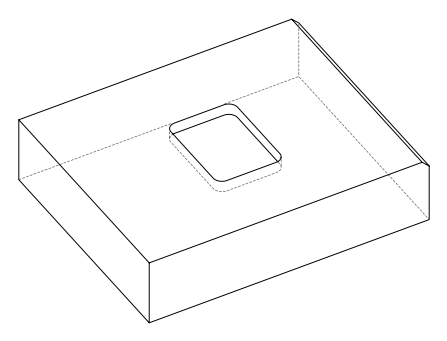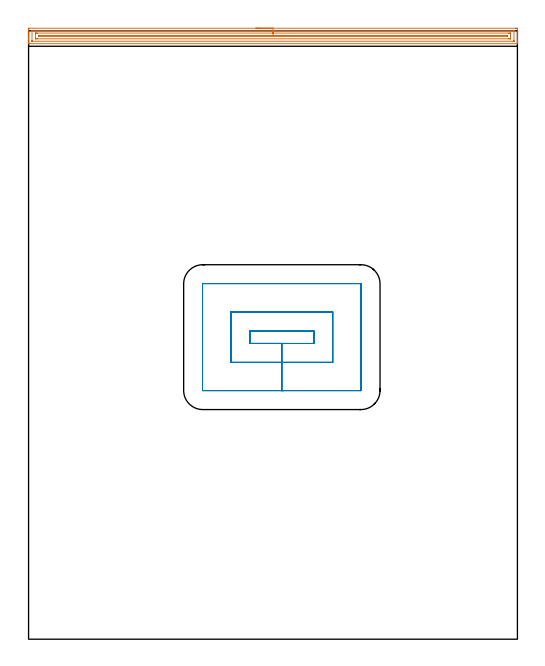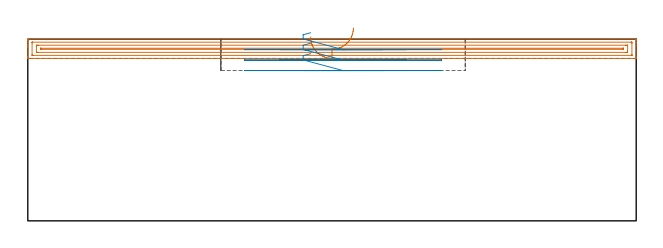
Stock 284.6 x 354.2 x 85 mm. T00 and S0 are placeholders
(PLAN: 2 operations, 1 tool changes, 13.3 min)
(1 AREA_MILL | FG_CHAMFER_SURFACE | UGT0205_001 | 9.28 min | 11533 mm3)
(2 MILL_RECTANGULAR_POCKET | POCKET_RECTANGULAR_STRAIGHT | UGT0201_105 | Follow Part, ap 5.5, ae 75% | 4 min | 140130 mm3)
(TOOL UGT0205_001 | Chamfer Mill 20 x 3 x 45 deg. | D20 FL50 Z2)
(TOOL UGT0201_105 | End Mill 22 mm | D22 FL25 Z2)
(OP 1 AREA_MILL)
G17 G21 G94 G90
T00 M6
G54
G17 G0 G90 X132.3 Y355.7 S1061 M3
G43 Z95. H0
Z86.
G94 G1 X132.338 Z85.128 F250.
X132.452 Z84.263
X132.641 Z83.412
X132.903 Z82.58
X133.237 Z81.774
X133.64 Z81.
X134.108 Z80.264
X134.64 Z79.572
X135.229 Z78.929
X135.872 Z78.339
X136.564 Z77.808
X137.3 Z77.34
X138.074 Z76.937
X138.88 Z76.603
X139.712 Z76.341
X140.563 Z76.152
X141.428 Z76.038
X142.3 Z76.
X283.457
X283.975 Y355.699 Z76.001
X284.488 Y355.695 Z76.003
X284.591 Y355.692 Z76.006
X284.6 Y355.187 Z76.511
Y349.871 Z81.823
Y348.452 Z83.244
Y348.099 Z83.596
Y347.393 Z84.306
Y347.109 Z84.59
Y346.728 Z84.963
X284.591 Y346.703 Z84.988
X284.422 Y346.7 Z85.
X0.178
X0.009 Y346.703 Z84.988
X0. Y346.728 Z84.963
Y347.109 Z84.59
Y347.394 Z84.306
Y348.099 Z83.596
Y349.338 Z82.359
Y349.871 Z81.823
Y350.491 Z81.205
Y354.92 Z76.777
X0.003 Y355.187 Z76.511
X0.009 Y355.692 Z76.006
X0.112 Y355.695 Z76.003
X0.625 Y355.7 Z76.
X142.3
Y354.286 Z77.414
X282.41
X282.514 Y354.285 Z77.415
X282.565 Y354.282 Z77.418
X282.585 Y354.279 Z77.421
X282.59 Y354.268 Z77.432
X282.595 Y354.151 Z77.549
X282.599 Y353.892 Z77.808
Y348.577 Z83.123
X282.592 Y348.168 Z83.532
X282.589 Y348.12 Z83.58
X282.571 Y348.118 Z83.582
X282.517 Y348.116 Z83.584
X282.407 Y348.115 Z83.585
X282.187 Y348.114 Z83.586
X2.19
X2.086 Y348.115 Z83.585
X2.035 Y348.118 Z83.582
X2.015 Y348.121 Z83.579
X2.01 Y348.132 Z83.568
X2.005 Y348.249 Z83.451
X2.001 Y348.508 Z83.192
Y353.823 Z77.877
X2.008 Y354.232 Z77.468
X2.011 Y354.28 Z77.42
X2.029 Y354.282 Z77.418
X2.083 Y354.284 Z77.416
X2.193 Y354.286 Z77.414
X2.413
X142.3
Y352.872 Z78.828
X279.506 Y352.871 Z78.829
X280.055 Y352.87 Z78.83
X280.4 Y352.867 Z78.833
X280.514 Y352.865 Z78.835
X280.59 Y352.854 Z78.846
X280.594 Y352.727 Z78.973
X280.598 Y352.529 Z79.171
X280.6 Y352.331 Z79.369
X280.599 Y349.673 Z82.027
X280.596 Y349.607 Z82.093
X280.59 Y349.555 Z82.145
X280.585 Y349.535 Z82.165
X280.571 Y349.534 Z82.166
X280.4 Y349.531 Z82.169
X279.851 Y349.529 Z82.171
X279.506 Y349.528 Z82.172
X5.094 Y349.529 Z82.171
X4.545 Y349.53 Z82.17
X4.2 Y349.533 Z82.167
X4.086 Y349.535 Z82.165
X4.01 Y349.546 Z82.154
X4.006 Y349.673 Z82.027
X4.002 Y349.871 Z81.829
X4. Y350.069 Z81.631
X4.001 Y352.727 Z78.973
X4.004 Y352.794 Z78.906
X4.01 Y352.846 Z78.854
X4.014 Y352.865 Z78.835
X4.029 Y352.866 Z78.834
X4.2 Y352.869 Z78.831
X4.749 Y352.871 Z78.829
X5.094 Y352.872 Z78.828
X142.3
Y351.457 Z80.243
X278.425
X278.511 Y351.455 Z80.245
X278.579 Y351.452 Z80.248
X278.59 Y351.45 Z80.25
X278.594 Y351.442 Z80.258
X278.597 Y351.416 Z80.284
X278.599 Y351.2 Z80.5
X278.597 Y350.985 Z80.715
X278.594 Y350.958 Z80.742
X278.59 Y350.95 Z80.75
X278.579 Y350.948 Z80.752
X278.511 Y350.945 Z80.755
X278.424 Y350.943 Z80.757
X6.175
X6.089 Y350.945 Z80.755
X6.021 Y350.948 Z80.752
X6.009 Y350.95 Z80.75
X6.006 Y350.958 Z80.742
X6.003 Y350.985 Z80.715
X6.001 Y351.2 Z80.5
X6.003 Y351.416 Z80.285
X6.006 Y351.442 Z80.258
X6.009 Y351.45 Z80.25
X6.021 Y351.452 Z80.248
X6.089 Y351.455 Z80.245
X6.176 Y351.457 Z80.243
X142.3
X143.172 Z80.281
X144.036 Z80.395
X144.888 Z80.583
X145.72 Z80.846
X146.526 Z81.18
X147.3 Z81.582
X148.036 Z82.051
X148.728 Z82.582
X149.371 Z83.172
X149.96 Z83.815
X150.491 Z84.507
X150.96 Z85.243
X151.363 Z86.016
X151.697 Z86.822
X151.959 Z87.654
X152.148 Z88.506
X152.262 Z89.371
X152.3 Z90.243
G0 Z95.
M5
M2
(OP 2 MILL_RECTANGULAR_POCKET)
G17 G21 G94 G90
T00 M6
G54
G17 G0 G90 X132.333 Y179.5 S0 M3
G43 Z95. H0
Z88.
G94 G1 X128.8 Z87.053 F250.
Y172.2 Z85.097
X147.45 Z80.1
X166.1 F500.
Y179.5
X128.8
Y172.2
X147.45
Y161.2
X177.1
Y190.5
X117.8
Y161.2
X147.45
Y144.7
X193.5
X193.555 Y144.705
X193.595 Y144.745
X193.6 Y144.8
Y206.9
X193.595 Y206.955
X193.555 Y206.995
X193.5 Y207.
X101.4
X101.345 Y206.995
X101.305 Y206.955
X101.3 Y206.9
Y144.8
X101.305 Y144.745
X101.345 Y144.705
X101.4 Y144.7
X147.45
X148.45
G0 X132.333 Y179.5 Z83.1
G1 X128.8 Z82.153 F250.
Y172.2 Z80.197
X147.45 Z75.2
X166.1 F500.
Y179.5
X128.8
Y172.2
X147.45
Y161.2
X177.1
Y190.5
X117.8
Y161.2
X147.45
Y144.7
X193.5
X193.555 Y144.705
X193.595 Y144.745
X193.6 Y144.8
Y206.9
X193.595 Y206.955
X193.555 Y206.995
X193.5 Y207.
X101.4
X101.345 Y206.995
X101.305 Y206.955
X101.3 Y206.9
Y144.8
X101.305 Y144.745
X101.345 Y144.705
X101.4 Y144.7
X147.45
X148.45
G0 X132.333 Y179.5 Z78.2
G1 X128.8 Z77.253 F250.
Y172.2 Z75.297
X147.45 Z70.3
X166.1 F500.
Y179.5
X128.8
Y172.2
X147.45
Y161.2
X177.1
Y190.5
X117.8
Y161.2
X147.45
Y144.7
X193.5
X193.555 Y144.705
X193.595 Y144.745
X193.6 Y144.8
Y206.9
X193.595 Y206.955
X193.555 Y206.995
X193.5 Y207.
X101.4
X101.345 Y206.995
X101.305 Y206.955
X101.3 Y206.9
Y144.8
X101.305 Y144.745
X101.345 Y144.705
X101.4 Y144.7
X147.45
X148.45
G0 Z95.
M5
M2
